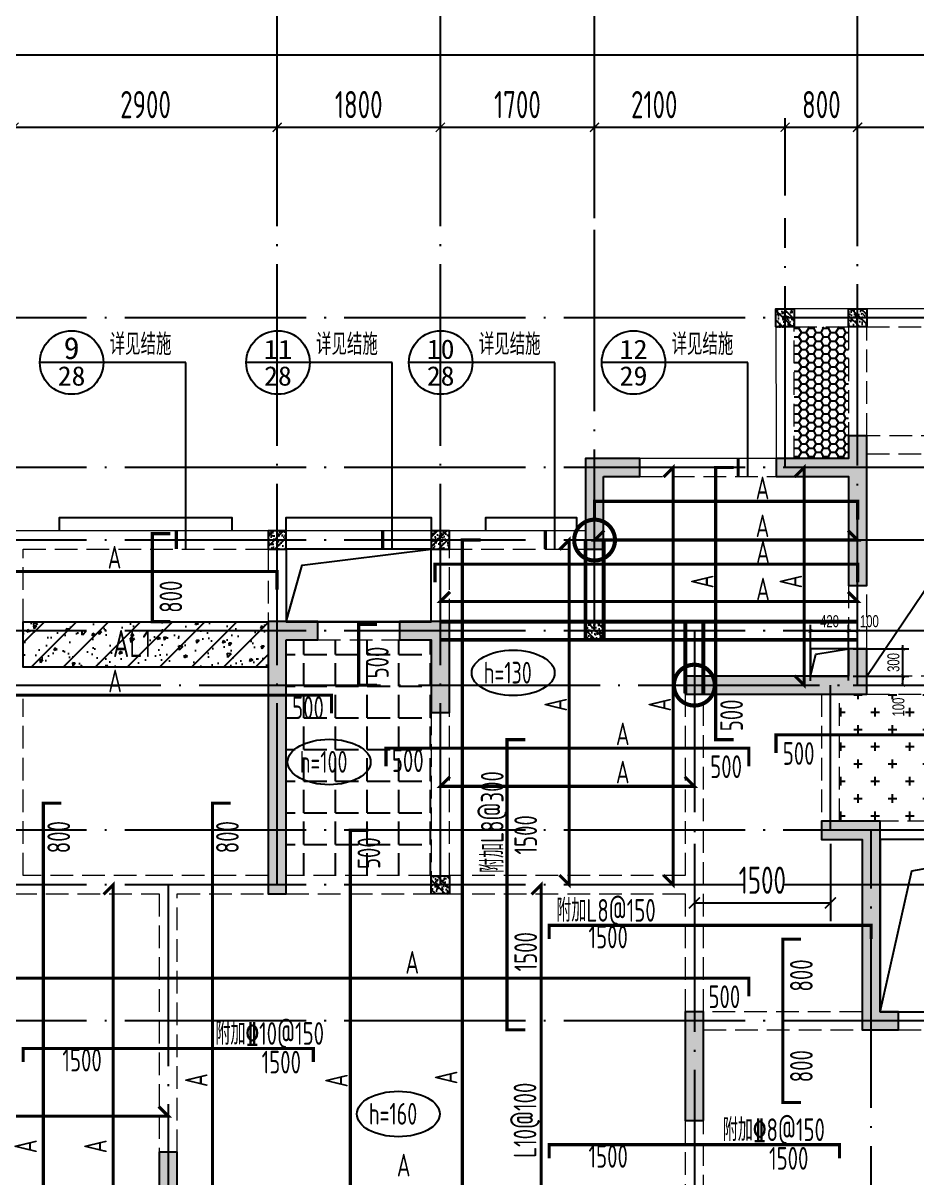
# Model space of a CAD drawing. Extents: x -1058961 to 23600, y -449123 to 2751847.
# Drawn here: x -329506 to -319653, y -114962 to -102232 of the extents above; entities that cross this region are included whole.
import ezdxf
from ezdxf.enums import TextEntityAlignment as Align

# ---------------------------------------------------------------- set-up
doc = ezdxf.new("R2010")
doc.units = 0
doc.header["$LTSCALE"] = 1000
doc.linetypes.add('DASH', pattern=[0.35, 0.25, -0.1])
doc.linetypes.add('DOTE', pattern=[2.42, 2, -0.2, 0.02, -0.2])
doc.layers.get('0').update_dxf_attribs({"linetype": 'CONTINUOUS'})
doc.layers.get('DEFPOINTS').update_dxf_attribs({"linetype": 'CONTINUOUS'})
doc.layers.add('+公共字体', color=7, linetype='CONTINUOUS', lineweight=20)
for name, color, linetype in [('A-AXIS', 1, 'CONTINUOUS'), ('A-DOTE', 10, 'DOTE'), ('BEAM', 4, 'DASH'), ('DIM_IDEN', 67, 'CONTINUOUS'), ('PUB_TEXT', 2, 'CONTINUOUS'), ('ROOF', 183, 'CONTINUOUS'), ('S-B板填充', 251, 'CONTINUOUS'), ('S-B板标注', 3, 'CONTINUOUS'), ('S-B板配筋', 6, 'CONTINUOUS'), ('S-B板配筋号', 7, 'CONTINUOUS'), ('S-C承台编号', 6, 'CONTINUOUS'), ('S-D洞口', 4, 'CONTINUOUS'), ('S-D洞口标注', 3, 'CONTINUOUS'), ('S-L主梁线', 4, 'DASH'), ('S-Q墙填充', 252, 'CONTINUOUS'), ('S-Q墙实线', 6, 'CONTINUOUS'), ('S-Q墙标注', 3, 'CONTINUOUS'), ('S-Y一般标注', 3, 'CONTINUOUS'), ('S-板正筋', 2, 'CONTINUOUS'), ('S-构造柱', 212, 'CONTINUOUS'), ('TEXT', 2, 'CONTINUOUS'), ('水平筋标注', 7, 'CONTINUOUS'), ('看线', 251, 'CONTINUOUS')]:
    doc.layers.add(name, color=color, linetype=linetype)
doc.layers.add('配箍校核', color=34, linetype='CONTINUOUS', plot=False)
doc.styles.add('_TCH_AXIS', font='COMPLEX', dxfattribs={"bigfont": 'GBCBIG'})
doc.styles.add('_TCH_LABEL', font='simhei.ttf')
doc.styles.add('TSSD_DIMENSION', font='Tssdeng.shx', dxfattribs={"width": 0.7, "bigfont": 'tssdchn.shx'})
doc.styles.add('TSSD_REIN', font='tssdeng.shx', dxfattribs={"width": 0.7, "height": 300, "bigfont": 'tssdchn.shx'})
doc.styles.add('结构文字', font='zstxt.shx', dxfattribs={"width": 0.7, "bigfont": 'zshz.shx'})
doc.dimstyles.new('STRUCK', dxfattribs={"dimtxt": 400, "dimasz": 121, "dimexe": 200, "dimexo": 150, "dimgap": 115, "dimtad": 1, "dimdec": 0, "dimdsep": 46, "dimtxsty": '结构文字', "dimblk": 'ARCHTICK', "dimcen": 400, "dimclrd": 3, "dimclre": 3, "dimclrt": 7, "dimadec": 0, "dimazin": 0, "dimtfac": 1, "dimtdec": 0, "dimtix": 1, "dimtmove": 2, "dimatfit": 3, "dimldrblk": '_DIMX', "dimfxl": 0, "dimtolj": 1, "dimtzin": 0, "dimarcsym": 0})
doc.dimstyles.new('STRUCK30', dxfattribs={"dimscale": 0.33333, "dimtxt": 400, "dimasz": 121, "dimexe": 200, "dimexo": 150, "dimgap": 115, "dimtad": 1, "dimdec": 0, "dimdsep": 46, "dimtxsty": '结构文字', "dimblk": 'ARCHTICK', "dimcen": 400, "dimclrd": 3, "dimclre": 3, "dimclrt": 7, "dimadec": 0, "dimazin": 0, "dimtfac": 1, "dimtdec": 0, "dimtix": 1, "dimtmove": 2, "dimatfit": 3, "dimldrblk": '_DIMX', "dimfxl": 0, "dimtolj": 1, "dimtzin": 0, "dimarcsym": 0})
doc.dimstyles.new('TSSD_100_100', dxfattribs={"dimtxt": 300, "dimasz": 100, "dimexe": 100, "dimexo": 250, "dimgap": 100, "dimtad": 1, "dimdec": 0, "dimzin": 0, "dimdsep": 46, "dimtxsty": 'TSSD_DIMENSION', "dimblk": 'ARCHTICK', "dimcen": 0, "dimdle": 100, "dimclrt": 7, "dimadec": 0, "dimazin": 0, "dimtfac": 1, "dimtdec": 0, "dimtix": 1, "dimtmove": 2, "dimatfit": 3, "dimldrblk": 'ARCHTICK', "dimfxl": 0, "dimtolj": 1, "dimtzin": 0, "dimarcsym": 0})

# ---------------------------------------------------------------- blocks, each defined once
blk = doc.blocks.new('_ArchTick')
at = {"color": 0, "linetype": 'ByBlock', "const_width": 0.15}
blk.add_lwpolyline([(-0.5, -0.5), (0.5, 0.5)], dxfattribs=at)
blk = doc.blocks.new('*D1063')
at = {"layer": 'DEFPOINTS', "color": 0}
for p in [(9300, 19250), (6400, 18250), (9300, 18250)]:
    blk.add_point(p, dxfattribs=at)
at = {"layer": 'S-Y一般标注', "color": 0, "lineweight": -2}
for p, q in [((6300, 19250), (9400, 19250)), ((6400, 18500), (6400, 19350)), ((9300, 18500), (9300, 19350))]:
    blk.add_line(p, q, dxfattribs=at)
at = {"layer": 'S-Y一般标注', "color": 0, "lineweight": -2, "xscale": 100, "yscale": 100, "zscale": 100, "rotation": 180}
blk.add_blockref('_ArchTick', (6400, 19250), dxfattribs=at)
at = {"layer": 'S-Y一般标注', "color": 0, "lineweight": -2, "xscale": 100, "yscale": 100, "zscale": 100}
blk.add_blockref('_ArchTick', (9300, 19250), dxfattribs=at)
at = {"layer": 'S-Y一般标注', "color": 7, "insert": (7850, 19500), "char_height": 300, "attachment_point": 5, "style": 'TSSD_DIMENSION'}
blk.add_mtext('\\A1;2900', dxfattribs=at)
blk = doc.blocks.new('*D1064')
at = {"layer": 'DEFPOINTS', "color": 0}
for p in [(11100, 19250), (9300, 18250), (11100, 18250)]:
    blk.add_point(p, dxfattribs=at)
at = {"layer": 'S-Y一般标注', "color": 0, "lineweight": -2}
for p, q in [((9200, 19250), (11200, 19250)), ((9300, 18500), (9300, 19350)), ((11100, 18500), (11100, 19350))]:
    blk.add_line(p, q, dxfattribs=at)
at = {"layer": 'S-Y一般标注', "color": 0, "lineweight": -2, "xscale": 100, "yscale": 100, "zscale": 100, "rotation": 180}
blk.add_blockref('_ArchTick', (9300, 19250), dxfattribs=at)
at = {"layer": 'S-Y一般标注', "color": 0, "lineweight": -2, "xscale": 100, "yscale": 100, "zscale": 100}
blk.add_blockref('_ArchTick', (11100, 19250), dxfattribs=at)
at = {"layer": 'S-Y一般标注', "color": 7, "insert": (10200, 19500), "char_height": 300, "attachment_point": 5, "style": 'TSSD_DIMENSION'}
blk.add_mtext('\\A1;1800', dxfattribs=at)
blk = doc.blocks.new('*D1065')
at = {"layer": 'DEFPOINTS', "color": 0}
for p in [(12800, 19250), (11100, 18250), (12800, 18250)]:
    blk.add_point(p, dxfattribs=at)
at = {"layer": 'S-Y一般标注', "color": 0, "lineweight": -2}
for p, q in [((11000, 19250), (12900, 19250)), ((11100, 18500), (11100, 19350)), ((12800, 18500), (12800, 19350))]:
    blk.add_line(p, q, dxfattribs=at)
at = {"layer": 'S-Y一般标注', "color": 0, "lineweight": -2, "xscale": 100, "yscale": 100, "zscale": 100, "rotation": 180}
blk.add_blockref('_ArchTick', (11100, 19250), dxfattribs=at)
at = {"layer": 'S-Y一般标注', "color": 0, "lineweight": -2, "xscale": 100, "yscale": 100, "zscale": 100}
blk.add_blockref('_ArchTick', (12800, 19250), dxfattribs=at)
at = {"layer": 'S-Y一般标注', "color": 7, "insert": (11950, 19500), "char_height": 300, "attachment_point": 5, "style": 'TSSD_DIMENSION'}
blk.add_mtext('\\A1;1700', dxfattribs=at)
blk = doc.blocks.new('*D1066')
at = {"layer": 'DEFPOINTS', "color": 0}
for p in [(14900, 19250), (12800, 18250), (14900, 18250)]:
    blk.add_point(p, dxfattribs=at)
at = {"layer": 'S-Y一般标注', "color": 0, "lineweight": -2}
for p, q in [((12700, 19250), (15000, 19250)), ((12800, 18500), (12800, 19350)), ((14900, 18500), (14900, 19350))]:
    blk.add_line(p, q, dxfattribs=at)
at = {"layer": 'S-Y一般标注', "color": 0, "lineweight": -2, "xscale": 100, "yscale": 100, "zscale": 100, "rotation": 180}
blk.add_blockref('_ArchTick', (12800, 19250), dxfattribs=at)
at = {"layer": 'S-Y一般标注', "color": 0, "lineweight": -2, "xscale": 100, "yscale": 100, "zscale": 100}
blk.add_blockref('_ArchTick', (14900, 19250), dxfattribs=at)
at = {"layer": 'S-Y一般标注', "color": 7, "insert": (13458, 19500), "char_height": 300, "attachment_point": 5, "style": 'TSSD_DIMENSION'}
blk.add_mtext('\\A1;2100', dxfattribs=at)
blk = doc.blocks.new('*D1067')
at = {"layer": 'DEFPOINTS', "color": 0}
for p in [(18500, 19250), (15700, 18250), (18500, 18250)]:
    blk.add_point(p, dxfattribs=at)
at = {"layer": 'S-Y一般标注', "color": 0, "lineweight": -2}
for p, q in [((15600, 19250), (18600, 19250)), ((15700, 18500), (15700, 19350)), ((18500, 18500), (18500, 19350))]:
    blk.add_line(p, q, dxfattribs=at)
at = {"layer": 'S-Y一般标注', "color": 0, "lineweight": -2, "xscale": 100, "yscale": 100, "zscale": 100, "rotation": 180}
blk.add_blockref('_ArchTick', (15700, 19250), dxfattribs=at)
at = {"layer": 'S-Y一般标注', "color": 0, "lineweight": -2, "xscale": 100, "yscale": 100, "zscale": 100}
blk.add_blockref('_ArchTick', (18500, 19250), dxfattribs=at)
at = {"layer": 'S-Y一般标注', "color": 7, "insert": (17100, 19500), "char_height": 300, "attachment_point": 5, "style": 'TSSD_DIMENSION'}
blk.add_mtext('\\A1;2800', dxfattribs=at)
blk = doc.blocks.new('*D1084')
at = {"layer": 'DEFPOINTS', "color": 0}
for p in [(54600, 20050), (4600, 18250), (54600, 18250)]:
    blk.add_point(p, dxfattribs=at)
at = {"layer": 'S-Y一般标注', "color": 0, "lineweight": -2}
for p, q in [((4600, 18500), (4600, 20150)), ((54600, 18500), (54600, 20150)), ((4500, 20050), (54700, 20050))]:
    blk.add_line(p, q, dxfattribs=at)
at = {"layer": 'S-Y一般标注', "color": 0, "lineweight": -2, "xscale": 100, "yscale": 100, "zscale": 100, "rotation": 180}
blk.add_blockref('_ArchTick', (4600, 20050), dxfattribs=at)
at = {"layer": 'S-Y一般标注', "color": 0, "lineweight": -2, "xscale": 100, "yscale": 100, "zscale": 100}
blk.add_blockref('_ArchTick', (54600, 20050), dxfattribs=at)
at = {"layer": 'S-Y一般标注', "color": 7, "insert": (29600, 20300), "char_height": 300, "attachment_point": 5, "style": 'TSSD_DIMENSION'}
blk.add_mtext('\\A1;50000', dxfattribs=at)
blk = doc.blocks.new('*D1095')
at = {"layer": 'DEFPOINTS', "color": 0}
for p in [(15700, 19250), (14900, 18250), (15700, 18250)]:
    blk.add_point(p, dxfattribs=at)
at = {"layer": 'S-Y一般标注', "color": 0, "lineweight": -2}
for p, q in [((14800, 19250), (15800, 19250)), ((14900, 18500), (14900, 19350)), ((15700, 18500), (15700, 19350))]:
    blk.add_line(p, q, dxfattribs=at)
at = {"layer": 'S-Y一般标注', "color": 0, "lineweight": -2, "xscale": 100, "yscale": 100, "zscale": 100, "rotation": 180}
blk.add_blockref('_ArchTick', (14900, 19250), dxfattribs=at)
at = {"layer": 'S-Y一般标注', "color": 0, "lineweight": -2, "xscale": 100, "yscale": 100, "zscale": 100}
blk.add_blockref('_ArchTick', (15700, 19250), dxfattribs=at)
at = {"layer": 'S-Y一般标注', "color": 7, "insert": (15300, 19500), "char_height": 300, "attachment_point": 5, "style": 'TSSD_DIMENSION'}
blk.add_mtext('\\A1;800', dxfattribs=at)
blk = doc.blocks.new('20210729.03501652')
at = {"layer": '看线', "color": 202, "ltscale": 0.5}
for points in [[(1800, 10900), (1800, 11050), (3700, 11050), (3700, 10900)], [(4300, 10900), (4300, 11050), (5900, 11050), (5900, 10900)], [(6500, 10900), (6500, 11050), (7500, 11050), (7500, 10900)]]:
    blk.add_lwpolyline(points, dxfattribs=at)
blk = doc.blocks.new('*D2817')
at = {"layer": 'DEFPOINTS', "color": 0}
for p in [(-320406, -109130), (-319806, -109130), (-320406, -109430)]:
    blk.add_point(p, dxfattribs=at)
at = {"layer": 'S-D洞口标注', "color": 3, "lineweight": -2}
for p, q in [((-319806, -109130), (-319806, -109090)), ((-320356, -109130), (-319740, -109130)), ((-319806, -109430), (-319806, -109130)), ((-320356, -109430), (-319740, -109430)), ((-319806, -109430), (-319806, -109470))]:
    blk.add_line(p, q, dxfattribs=at)
at = {"layer": 'S-D洞口标注', "color": 3, "lineweight": -2, "xscale": 40.33293, "yscale": 40.33293, "zscale": 40.33293}
for p, rotation in [((-319806, -109130), 270), ((-319806, -109430), 90)]:
    blk.add_blockref('_ArchTick', p, dxfattribs=dict(at, rotation=rotation))
at = {"layer": 'S-D洞口标注', "color": 7, "insert": (-319911, -109280), "char_height": 133.3, "attachment_point": 5, "rotation": 90, "style": '结构文字'}
blk.add_mtext('\\A1;300', dxfattribs=at)
blk = doc.blocks.new('_DIMX')
blk.add_line((-150, 0), (150, 0))
at = {"const_width": 50}
blk.add_lwpolyline([(-70, -70), (70, 70)], dxfattribs=at)
blk = doc.blocks.new('*D2818')
at = {"layer": 'DEFPOINTS', "color": 0}
for p in [(-320406, -108931), (-320826, -109531), (-320406, -109530)]:
    blk.add_point(p, dxfattribs=at)
at = {"layer": 'S-D洞口标注', "color": 3, "lineweight": -2}
for p, q in [((-320826, -109481), (-320826, -108864)), ((-320826, -108931), (-320406, -108931)), ((-320406, -109480), (-320406, -108864))]:
    blk.add_line(p, q, dxfattribs=at)
at = {"layer": 'S-D洞口标注', "color": 3, "lineweight": -2, "xscale": 40.33293, "yscale": 40.33293, "zscale": 40.33293, "rotation": 180}
blk.add_blockref('_ArchTick', (-320826, -108931), dxfattribs=at)
at = {"layer": 'S-D洞口标注', "color": 3, "lineweight": -2, "xscale": 40.33293, "yscale": 40.33293, "zscale": 40.33293}
blk.add_blockref('_ArchTick', (-320406, -108931), dxfattribs=at)
at = {"layer": 'S-D洞口标注', "color": 7, "insert": (-320616, -108826), "char_height": 133.3, "attachment_point": 5, "style": '结构文字'}
blk.add_mtext('\\A1;420', dxfattribs=at)
blk = doc.blocks.new('*D2819')
at = {"layer": 'DEFPOINTS', "color": 0}
for p in [(-320306, -108931), (-320406, -109530), (-320306, -109530)]:
    blk.add_point(p, dxfattribs=at)
at = {"layer": 'S-D洞口标注', "color": 3, "lineweight": -2}
for p, q in [((-320406, -109480), (-320406, -108864)), ((-320406, -108931), (-320306, -108931)), ((-320306, -109480), (-320306, -108864))]:
    blk.add_line(p, q, dxfattribs=at)
at = {"layer": 'S-D洞口标注', "color": 3, "lineweight": -2, "xscale": 40.33293, "yscale": 40.33293, "zscale": 40.33293, "rotation": 180}
blk.add_blockref('_ArchTick', (-320406, -108931), dxfattribs=at)
at = {"layer": 'S-D洞口标注', "color": 3, "lineweight": -2, "xscale": 40.33293, "yscale": 40.33293, "zscale": 40.33293}
blk.add_blockref('_ArchTick', (-320306, -108931), dxfattribs=at)
at = {"layer": 'S-D洞口标注', "color": 7, "insert": (-320177, -108826), "char_height": 133.3, "attachment_point": 5, "style": '结构文字'}
blk.add_mtext('\\A1;100', dxfattribs=at)
blk = doc.blocks.new('*D2820')
at = {"layer": 'DEFPOINTS', "color": 0}
for p in [(-320406, -109430), (-319806, -109430), (-320406, -109530)]:
    blk.add_point(p, dxfattribs=at)
at = {"layer": 'S-D洞口标注', "color": 3, "lineweight": -2}
for p, q in [((-320356, -109430), (-319740, -109430)), ((-319806, -109530), (-319806, -109430)), ((-320356, -109530), (-319740, -109530))]:
    blk.add_line(p, q, dxfattribs=at)
at = {"layer": 'S-D洞口标注', "color": 3, "lineweight": -2, "xscale": 40.33293, "yscale": 40.33293, "zscale": 40.33293}
for p, rotation in [((-319806, -109430), 90), ((-319806, -109530), 270)]:
    blk.add_blockref('_ArchTick', p, dxfattribs=dict(at, rotation=rotation))
at = {"layer": 'S-D洞口标注', "color": 7, "insert": (-319856, -109772), "char_height": 133.3, "attachment_point": 5, "rotation": 90, "style": '结构文字'}
blk.add_mtext('\\A1;100', dxfattribs=at)
blk = doc.blocks.new('20210803.22403995')
at = {"layer": '+公共字体', "color": 2, "const_width": 45}
for points in [[(-856038, -168387, 1), (-856038, -167937, 1), (-856038, -168387, -1)], [(-854938, -169986, 1), (-854938, -169536, 1), (-854938, -169986, -1)]]:
    blk.add_lwpolyline(points, format="xyb", dxfattribs=at)
blk = doc.blocks.new('20210807.15312791')
at = {"layer": 'S-Q墙填充'}
h = blk.add_hatch(color=252, dxfattribs=at)
h.dxf.hatch_style = 1
h.paths.add_polyline_path([(72216, 67840), (72216, 68190), (72016, 68190), (72016, 67940), (71216, 67940), (71216, 67740), (72016, 67740), (72016, 66540), (72216, 66540)])
h = blk.add_hatch(color=252, dxfattribs=at)
h.dxf.hatch_style = 1
h.paths.add_polyline_path([(69316, 67740), (69716, 67740), (69716, 67940), (69116, 67940), (69116, 66940), (69316, 66940)])
h = blk.add_hatch(color=252, dxfattribs=at)
h.dxf.hatch_style = 1
h.paths.add_polyline_path([(65816, 65940), (66166, 65940), (66166, 66140), (65616, 66140), (65616, 63140), (65816, 63140)])
h = blk.add_hatch(color=252, dxfattribs=at)
h.dxf.hatch_style = 1
h.paths.add_polyline_path([(67616, 66140), (67066, 66140), (67066, 65940), (67416, 65940), (67416, 65140), (67616, 65140)])
h = blk.add_hatch(color=252, dxfattribs=at)
h.dxf.hatch_style = 1
h.paths.add_polyline_path([(70216, 65340), (71816, 65340), (72216, 65340), (72216, 65840), (72016, 65840), (72016, 65540), (71816, 65540), (70216, 65540)])
h = blk.add_hatch(color=252, dxfattribs=at)
h.dxf.hatch_style = 1
h.paths.add_polyline_path([(72366, 61840), (72366, 63940), (71716, 63940), (71716, 63740), (72166, 63740), (72166, 61640), (72566, 61640), (72566, 61840)])
h = blk.add_hatch(color=252, dxfattribs=at)
h.dxf.hatch_style = 1
h.paths.add_polyline_path([(70416, 60640), (70416, 61840), (70216, 61840), (70216, 60640)])
h = blk.add_hatch(color=252, dxfattribs=at)
h.dxf.hatch_style = 1
h.paths.add_polyline_path([(64616, 60290), (64416, 60290), (64416, 58840), (63716, 58840), (63616, 58840), (63616, 58640), (63716, 58640), (64616, 58640)])
at = {"layer": 'S-D洞口', "color": 5}
for points in [[(65816, 66140), (67416, 66140), (67416, 66940), (65816, 66940), (65816, 66140), (65993, 66762), (67416, 66940)], [(72366, 61840), (74666, 61840), (74666, 63740), (72366, 63740), (72366, 61840), (72712, 63393), (74666, 63740)]]:
    blk.add_lwpolyline(points, dxfattribs=at)
at = {"layer": 'S-L主梁线', "linetype": 'ByBlock', "lineweight": 18}
for p, q in [((72116, 69590), (71215, 69589)), ((71215, 69589), (71216, 67940)), ((74915, 69590), (72116, 69590)), ((71216, 67940), (69716, 67940)), ((65716, 67140), (62716, 67140)), ((67516, 67140), (65716, 67140)), ((69116, 67140), (67516, 67140)), ((65816, 66940), (67416, 66940)), ((65816, 66140), (65816, 66940)), ((67416, 66940), (67416, 66140)), ((67066, 66140), (66166, 66140)), ((72366, 63740), (74666, 63740)), ((73516, 61840), (72566, 61840))]:
    blk.add_line(p, q, dxfattribs=at)
at = {"layer": 'S-L主梁线', "linetype": 'DASH', "lineweight": 18}
for p, q in [((71415, 69389), (72016, 69390)), ((71416, 67940), (71415, 69389)), ((72016, 69390), (72016, 68190)), ((72216, 69390), (74815, 69390)), ((72216, 68190), (72216, 69390)), ((74816, 68190), (72216, 68190)), ((72216, 67990), (74816, 67990)), ((69716, 67740), (71216, 67740)), ((62916, 66940), (65616, 66940)), ((62916, 66140), (62916, 66940)), ((65616, 66940), (65616, 66140)), ((67616, 66940), (69116, 66940)), ((67616, 66140), (67616, 66940)), ((72016, 66540), (72016, 65840)), ((72216, 65840), (72216, 66540)), ((66166, 65940), (67066, 65940)), ((74816, 65540), (72216, 65540)), ((70216, 65340), (70216, 63340)), ((70416, 63240), (70416, 65340)), ((71716, 65340), (71716, 63940)), ((71916, 63940), (71916, 65340)), ((72216, 65340), (74816, 65340)), ((62916, 63340), (62916, 65290)), ((67416, 65140), (67416, 63340)), ((67616, 63340), (67616, 65140)), ((74666, 63940), (72366, 63940)), ((64516, 63340), (62916, 63340)), ((65616, 63340), (64516, 63340)), ((67416, 63340), (65816, 63340)), ((70216, 63340), (67616, 63340)), ((70416, 61840), (70416, 63240)), ((62816, 63140), (64416, 63140)), ((64416, 63140), (64416, 60290)), ((64616, 63140), (65616, 63140)), ((64616, 60290), (64616, 63140)), ((65816, 63140), (67516, 63140)), ((67516, 63140), (70216, 63140)), ((70216, 63140), (70216, 61840)), ((72166, 61840), (70416, 61840)), ((70416, 61640), (72166, 61640)), ((72566, 61640), (73416, 61640)), ((70216, 60640), (70216, 59090)), ((70416, 59090), (70416, 60640))]:
    blk.add_line(p, q, dxfattribs=at)
at = {"layer": 'S-Q墙实线'}
for points in [[(72216, 67840), (72216, 68190), (72016, 68190), (72016, 67940), (71216, 67940), (71216, 67740), (72016, 67740), (72016, 66540), (72216, 66540), (72216, 67840)], [(63716, 58840), (63616, 58840), (63616, 58640), (63716, 58640), (64616, 58640), (64616, 60290), (64416, 60290), (64416, 58840), (63716, 58840)]]:
    blk.add_lwpolyline(points, dxfattribs=at)
for points in [[(69316, 67740), (69716, 67740), (69716, 67940), (69116, 67940), (69116, 66940), (69316, 66940)], [(65816, 65940), (66166, 65940), (66166, 66140), (65616, 66140), (65616, 63140), (65816, 63140)], [(67616, 66140), (67066, 66140), (67066, 65940), (67416, 65940), (67416, 65140), (67616, 65140)], [(70216, 65340), (71816, 65340), (72216, 65340), (72216, 65840), (72016, 65840), (72016, 65540), (71816, 65540), (70216, 65540)], [(72366, 61840), (72366, 63940), (71716, 63940), (71716, 63740), (72166, 63740), (72166, 61640), (72566, 61640), (72566, 61840)], [(70416, 60640), (70416, 61840), (70216, 61840), (70216, 60640)]]:
    blk.add_lwpolyline(points, close=True, dxfattribs=at)
blk = doc.blocks.new('20210730.02141516')
at = {"layer": 'S-构造柱'}
h = blk.add_hatch(dxfattribs=at)
h.set_pattern_fill('ARMORED', color=256, scale=15, angle=-90, style=0)
h.set_pattern_definition([(320, (-154189.41, 3278673.45), (-9.4128202, -107.5890274), [11.25, -123.75]), (265, (-154189.41, 3278673.45), (112.82882, 20.8127), [9, -99]), (10.4514, (-154190.19, 3278664.49), (103.4159313, -86.7764073), [9.5610285, -105.1713168]), (316.1842, (-154159.41, 3278673.45), (-24.827852, -160.0861573), [16.875, -185.625]), (6.6356, (-154161.48, 3278660.11), (146.117681, -140.199406), [14.341543, -157.75695]), (261.1842, (-154159.41, 3278673.45), (146.11779, -140.199292), [13.5, -148.5]), (291, (-154166.91, 3278658.45), (-60.3928336, -89.5360578), [11.25, -123.75]), (236, (-154166.91, 3278658.45), (108.7725068, -36.4972998), [9, -99]), (341.4514, (-154171.94, 3278650.99), (48.3795745, -126.0333943), [9.5610285, -105.1713168]), (307.5, (-154189.41, 3278673.454), (49.93407807, -1.8239783), [0, -97.8, 0, -100.5, 0, -99.375]), (277.5, (-154189.41, 3278673.454), (59.1617568, -39.4604306), [0, -57.3, 0, -95.55, 0, -37.875]), (237.5, (-154189.41, 3278706.904), (-3.38323076, -80.07336543), [0, -37.5, 0, -117, 0, -155.25]), (227.5, (-154189.41, 3278721.904), (15.0157473, -87.4779254), [0, -48.75, 0, -77.7, 0, -110.25]), (315, (-154189.41, 3278673.454), (53.0330086, 53.0330086), [])])
h.paths.add_polyline_path([(200, 200), (200, 0), (0, 0), (0, 200)])
blk.add_lwpolyline([(200, 200), (200, 0), (0, 0), (0, 200)], close=True, dxfattribs=at)
blk = doc.blocks.new('20210809.18285270')
at = {"layer": 'ROOF', "rotation": 359.9999999538236}
for p in [(10300, 12550), (11100, 12550), (8200, 9100)]:
    blk.add_blockref('20210730.02141516', p, dxfattribs=at)
at = {"layer": 'ROOF', "xscale": -1}
for p in [(4900, 10100), (6700, 10100)]:
    blk.add_blockref('20210730.02141516', p, dxfattribs=at)
at = {"layer": 'ROOF'}
blk.add_blockref('20210730.02141516', (6500, 6300), dxfattribs=at)
blk = doc.blocks.new('*D2719')
at = {"layer": 'DEFPOINTS', "color": 0}
for p in [(-205458, -4859), (-203959, -4859), (-203959, -5659)]:
    blk.add_point(p, dxfattribs=at)
at = {"layer": 'S-Q墙标注', "color": 3, "lineweight": -2}
for p, q in [((-205458, -5009), (-205458, -5859)), ((-203959, -5009), (-203959, -5859)), ((-205458, -5659), (-203959, -5659))]:
    blk.add_line(p, q, dxfattribs=at)
at = {"layer": 'S-Q墙标注', "color": 3, "lineweight": -2, "xscale": 121, "yscale": 121, "zscale": 121, "rotation": 180}
blk.add_blockref('_ArchTick', (-205458, -5659), dxfattribs=at)
at = {"layer": 'S-Q墙标注', "color": 3, "lineweight": -2, "xscale": 121, "yscale": 121, "zscale": 121}
blk.add_blockref('_ArchTick', (-203959, -5659), dxfattribs=at)
at = {"layer": 'S-Q墙标注', "color": 7, "insert": (-204709, -5409), "char_height": 300, "attachment_point": 5, "style": 'TSSD_REIN'}
blk.add_mtext('\\A1;1500', dxfattribs=at)
blk = doc.blocks.new('20210811.10050802')
at = {"layer": 'DIM_IDEN'}
for p, q in [((3132, 14161), (2432, 14161)), ((4041, 14161), (3132, 14161)), ((4041, 12105), (4041, 14161)), ((5407, 14161), (4707, 14161)), ((6316, 14161), (5407, 14161)), ((6316, 12105), (6316, 14161)), ((7201, 14161), (6501, 14161)), ((8110, 14161), (7201, 14161)), ((8110, 12105), (8110, 14161)), ((9326, 14161), (8626, 14161)), ((10235, 14161), (9326, 14161)), ((10235, 12905), (10235, 14161))]:
    blk.add_line(p, q, dxfattribs=at)
at = {"layer": 'DIM_IDEN', "const_width": 35}
for points in [[(10130, 12905), (10130, 13105)], [(3936, 12105), (3936, 12305)], [(6211, 12105), (6211, 12305)], [(8005, 12105), (8005, 12305)]]:
    blk.add_lwpolyline(points, dxfattribs=at)
at = {"layer": 'DIM_IDEN'}
for centre in [(2782, 14161), (5057, 14161), (6851, 14161), (8976, 14161)]:
    blk.add_circle(centre, 350, dxfattribs=at)
at = {"layer": 'PUB_TEXT', "style": '_TCH_LABEL'}
for s, height, width, p, p2 in [('9', 242, 1.011364, (2694, 14200), (2870, 14200)), ('11', 210.8, 1.034884, (4900, 14202), (5214, 14202)), ('10', 213.8, 0.988889, (6699, 14202), (7003, 14202)), ('12', 211.6, 1.022989, (8821, 14202), (9132, 14202)), ('28', 213.8, 0.988889, (2630, 13907), (2934, 13907)), ('28', 213.8, 0.988889, (4905, 13907), (5209, 13907)), ('28', 213.8, 0.988889, (6699, 13907), (7003, 13907)), ('29', 212.7, 1.00565, (8823, 13908), (9130, 13908))]:
    blk.add_text(s, height=height, dxfattribs=dict(at, width=width)).set_placement(p, p2, align=Align.FIT)
at = {"layer": 'PUB_TEXT', "style": '_TCH_AXIS'}
for p in [(3202, 14245), (5477, 14245), (7271, 14245), (9396, 14245)]:
    blk.add_text('详见结施', height=236.3, dxfattribs=at).set_placement(p)
blk = doc.blocks.new('20210726.16395156')
at = {"layer": 'A-AXIS'}
for p, q in [((9300, 18249.9), (9300, 21049.9)), ((11100, 18249.9), (11100, 21049.9)), ((12800, 18249.9), (12800, 21049.9)), ((15700, 18249.9), (15700, 21049.9))]:
    blk.add_line(p, q, dxfattribs=at)
at = {"layer": 'A-DOTE'}
for p, q in [((9300, 10900), (9300, 18249.9)), ((11100, 10900), (11100, 18249.9)), ((12800, 13700), (12800, 18249.9)), ((14900, 15500), (14900, 18249.9)), ((15700, 13100.3), (15700, 18249.9)), ((55600, 17150), (3600, 17150)), ((55600, 15500), (3600, 15500)), ((55600, 14700), (3600, 14700)), ((55600, 13700), (3600, 13700)), ((13900.2, 13700), (13900, 3600)), ((3600, 13100.3), (55600, 13100.3)), ((15400, 11500), (15400, 13100)), ((55600, 11500), (3600, 11500)), ((15850, 3600), (15850, 11500)), ((55600, 10900), (3600, 10900)), ((8100, 10900), (8100, 3600)), ((55600, 9400), (3600, 9400))]:
    blk.add_line(p, q, dxfattribs=at)
at = {"layer": 'S-Y一般标注'}
for base, p1, p2, picture, middle in [((54600, 20049.9), (4600, 18249.9), (54600, 18249.9), '*D1084', (29600, 20299.9)), ((9300, 19249.9), (6400, 18249.9), (9300, 18249.9), '*D1063', (7850, 19499.9)), ((11100, 19249.9), (9300, 18249.9), (11100, 18249.9), '*D1064', (10200, 19499.9)), ((12800, 19249.9), (11100, 18249.9), (12800, 18249.9), '*D1065', (11950, 19499.9)), ((15700, 19249.9), (14900, 18249.9), (15700, 18249.9), '*D1095', (15300, 19499.9)), ((18500, 19249.9), (15700, 18249.9), (18500, 18249.9), '*D1067', (17100, 19499.9))]:
    dim = blk.add_linear_dim(base=base, p1=p1, p2=p2, dimstyle='TSSD_100_100', dxfattribs=at)
    dim.commit()
    dim.dimension.update_dxf_attribs({"geometry": picture, "text_midpoint": middle})
dim = blk.add_linear_dim(base=(14900, 19249.9), p1=(12800, 18249.9), p2=(14900, 18249.9), dimstyle='TSSD_100_100', dxfattribs=at)
dim.commit()
dim.dimension.update_dxf_attribs({"geometry": '*D1066', "text_midpoint": (13458.1, 19499.9), "dimtype": 160})
blk = doc.blocks.new('20210810.19092027')
at = {"layer": 'S-Q墙标注'}
dim = blk.add_linear_dim(base=(96017.8, 61274), p1=(94518, 62074), p2=(96017.8, 62074), dimstyle='STRUCK', override={"dimtxt": 300, "dimgap": 100, "dimtxsty": 'TSSD_REIN'}, dxfattribs=at)
dim.commit()
dim.dimension.update_dxf_attribs({"geometry": '*D2719', "text_midpoint": (95267.9, 61524), "insert": (299976.5, 66933)})

msp = doc.modelspace()

# ---------------------------------------------------------------- hatches: boundary and pattern name
at = {"layer": 'BEAM', "linetype": 'ByBlock'}
h = msp.add_hatch(dxfattribs=at)
h.set_pattern_fill('ARMORED', color=252, scale=50, angle=180, style=0)
h.set_pattern_definition([(230, (-547277.35, 1805091), (-358.63009, 31.376067), [37.5, -412.5]), (175, (-547277.35, 1805091), (69.37567, -376.09607), [30, -330]), (280.4514, (-547307.24, 1805093.6), (-289.25469, -344.71977), [31.870095, -350.571056]), (226.1842, (-547277.35, 1804991), (-533.62052, 82.75951), [56.25, -618.75]), (276.6356, (-547321.8, 1804997.9), (-467.33135, -487.05894), [47.80514, -525.8565]), (171.1842, (-547277.35, 1804991), (-467.33097, -487.0593), [45, -495]), (201, (-547327.35, 1805016), (-298.453526, 201.309445), [37.5, -412.5]), (146, (-547327.35, 1805016), (-121.657666, -362.57502), [30, -330]), (251.4514, (-547352.22, 1805032.76), (-420.111314, -161.26525), [31.870095, -350.571056]), (217.5, (-547277.35, 1805090.99), (-6.079928, -166.446927), [0, -326, 0, -335, 0, -331.25]), (187.5, (-547277.35, 1805090.99), (-131.534769, -197.205856), [0, -191, 0, -318.5, 0, -126.25]), (147.5, (-547165.85, 1805090.99), (-266.911218, 11.277436), [0, -125, 0, -390, 0, -517.5]), (137.5, (-547115.85, 1805090.99), (-291.593085, -50.05249), [0, -162.5, 0, -259, 0, -367.5]), (225, (-547277.35, 1805090.99), (176.776695, -176.776695), [])])
h.paths.add_polyline_path([(-326806.22, -109330.32), (-329506.22, -109330.32), (-329506.22, -108830.32), (-326806.22, -108830.32)])
at = {"layer": 'S-B板填充', "linetype": 'ByBlock'}
h = msp.add_hatch(dxfattribs=at)
h.set_pattern_fill('HONEY', color=252, scale=17.142857, style=0)
h.set_pattern_definition([(0, (-265327.61, -289616.865), (81.642857, 47.136514), [54.42857, -108.857143]), (120, (-265327.61, -289616.865), (-81.642847, 47.136531), [54.42857, -108.857143]), (60, (-265327.61, -289616.865), (1e-05, 94.273045), [-108.857143, 54.42857])])
h.paths.add_polyline_path([(-321006.37, -107030.33), (-320406.23, -107030.33), (-320406.23, -105580.46), (-321006.37, -105580.46)])
at = {"layer": 'S-B板填充'}
h = msp.add_hatch(dxfattribs=at)
h.set_pattern_fill('ANGLE', color=252, scale=50, style=0)
h.set_pattern_definition([(0, (-228972.3, -257274.2), (0, 349.25), [254, -95.25]), (90, (-228972.3, -257274.2), (-349.25, 2e-14), [254, -95.25])])
h.paths.add_polyline_path([(-326606.23, -109030.33), (-325006.22, -109030.33), (-325006.22, -111630.33), (-326606.23, -111630.33)])
h = msp.add_hatch(dxfattribs=at)
h.set_pattern_fill('CROSS', color=252, scale=30, style=0)
h.set_pattern_definition([(0, (-233672.3, -257274.2), (190.5, 190.5), [95.25, -285.75]), (90, (-233624.67, -257321.82), (-190.5, 190.5), [95.25, -285.75])])
h.paths.add_polyline_path([(-320506.3, -109630.06), (-317306.36, -109630.06), (-317306.36, -111030.33), (-320506.3, -111030.33)])

# ---------------------------------------------------------------- linework, layer by layer
at = {"layer": 'BEAM', "linetype": 'ByBlock'}
msp.add_lwpolyline([(-326806.22, -109330.32), (-329506.22, -109330.32), (-329506.22, -108830.32), (-326806.22, -108830.32)], close=True, dxfattribs=at)
at = {"layer": 'S-B板标注'}
for centre in [(-324103.55, -109394.41), (-326132.31, -110377.25), (-325369.64, -114257.37)]:
    msp.add_ellipse(centre, major_axis=(-457.33, 0), ratio=0.54724159, dxfattribs=at)
at = {"layer": 'S-B板配筋', "lineweight": 35, "const_width": 35}
for points in [[(-322446.28, -111624.26), (-322340.22, -111730.33), (-322340.22, -107130.33), (-322446.28, -107236.39)], [(-321671.04, -110130.06), (-321871.04, -110130.06), (-321871.04, -107130.33), (-321671.04, -107130.33)], [(-321002.07, -109423.99), (-320896.01, -109530.06), (-320896.01, -107130.33), (-321002.07, -107236.39)], [(-323206.24, -107703.94), (-323206.24, -107503.94), (-320306.24, -107503.94), (-320306.24, -107703.94)], [(-323100.18, -107824.26), (-323206.24, -107930.33), (-320306.24, -107930.33), (-320412.31, -107824.26)], [(-327882.32, -108830.33), (-328082.32, -108830.33), (-328082.32, -107860.33), (-327882.32, -107860.33)], [(-324463.18, -118030.16), (-324663.18, -118030.16), (-324663.18, -107930.33), (-324463.18, -107930.33)], [(-323593.07, -111624.26), (-323487, -111730.33), (-323487, -107930.33), (-323593.07, -108036.39)], [(-324966.22, -108396.97), (-324966.22, -108196.97), (-320306.23, -108196.97), (-320306.23, -108396.97)], [(-329606.23, -108476.88), (-329606.23, -108276.88), (-326706.24, -108276.86), (-326706.24, -108476.86)], [(-324800.17, -108500.96), (-324906.23, -108607.02), (-320306.24, -108607.03), (-320412.31, -108500.97)], [(-325606.22, -109530.33), (-325806.22, -109530.33), (-325806.22, -108860.33), (-325606.22, -108860.33)], [(-331406.24, -109840.67), (-331406.24, -109640.67), (-326106.22, -109640.67), (-326106.22, -109840.67)], [(-323970.61, -113330.33), (-324170.61, -113330.33), (-324170.61, -110130.33), (-323970.61, -110130.33)], [(-321206.3, -110278.36), (-321206.3, -110078.36), (-316606.36, -110078.36), (-316606.36, -110278.36)], [(-325506.22, -110423.93), (-325506.22, -110223.93), (-321506.23, -110223.92), (-321506.23, -110423.92)], [(-324800.17, -110538.7), (-324906.23, -110644.77), (-322106.06, -110644.77), (-322212.13, -110538.7)], [(-329083.16, -116230.33), (-329283.16, -116230.33), (-329283.16, -110830.33), (-329083.16, -110830.33)], [(-327217.39, -118030.16), (-327417.39, -118030.16), (-327417.39, -110830.33), (-327217.39, -110830.33)], [(-325698.89, -118030.16), (-325898.89, -118030.16), (-325898.89, -111130.33), (-325698.89, -111130.33)], [(-328618.99, -116124.26), (-328512.93, -116230.33), (-328512.93, -111730.33), (-328618.99, -111836.39)], [(-323900.59, -117924.1), (-323794.53, -118030.16), (-323794.53, -111730.33), (-323900.59, -111836.39)], [(-323706.23, -112328), (-323706.23, -112178), (-320156.23, -112178), (-320156.23, -112328)], [(-320931.23, -114130.33), (-321131.23, -114130.33), (-321131.23, -112330.33), (-320931.23, -112330.33)], [(-321506.22, -112959.98), (-321506.22, -112759.98), (-331406.23, -112759.98), (-331406.23, -112959.98)], [(-329506.23, -113685.38), (-329506.23, -113535.38), (-326306.23, -113535.38), (-326306.23, -113685.38)], [(-331300.17, -114174.72), (-331406.23, -114280.79), (-327906.23, -114280.79), (-328012.3, -114174.72)], [(-323706.14, -114746.3), (-323706.14, -114596.3), (-320506.14, -114596.3), (-320506.14, -114746.3)]]:
    msp.add_lwpolyline(points, dxfattribs=at)
at = {"layer": 'S-B板配筋号', "color": 1}
msp.add_lwpolyline([(-320206.23, -109430.06), (-317606.72, -105580.33)], dxfattribs=at)
at = {"layer": 'S-D洞口', "color": 5}
for points in [[(-326606.22, -108830.33), (-325006.22, -108830.33), (-325006.22, -108030.33), (-326606.22, -108030.33), (-326606.22, -108830.33), (-326428.44, -108208.1), (-325006.22, -108030.33)], [(-320826.23, -109430.06), (-320406.23, -109430.06), (-320406.23, -109130.06), (-320826.23, -109130.06), (-320826.23, -109430.06), (-320767.9, -109188.39), (-320406.23, -109130.06)], [(-320056.23, -113130.33), (-317756.23, -113130.33), (-317756.23, -111230.33), (-320056.23, -111230.33), (-320056.23, -113130.33), (-319709.41, -111577.15), (-317756.23, -111230.33)]]:
    msp.add_lwpolyline(points, dxfattribs=at)
at = {"layer": 'S-板正筋', "color": 5, "linetype": 'DASH', "const_width": 42.86}
for points in [[(-323306.23, -107930.33), (-323306.23, -109030.33)], [(-323106.23, -107930.33), (-323106.23, -109030.33)], [(-320306.22, -108830.33), (-324906.23, -108830.33)], [(-322206.23, -109620.78), (-322206.23, -108830.33)], [(-322006.22, -109620.78), (-322006.22, -108830.33)], [(-320306.22, -109030.33), (-324906.23, -109030.33)]]:
    msp.add_lwpolyline(points, dxfattribs=at)

# ---------------------------------------------------------------- block references
msp.add_blockref('20210729.03501652', (-330906.25, -118730.33))
at = {"layer": 'A-DOTE'}
msp.add_blockref('20210726.16395156', (-336006.23, -122630.37), dxfattribs=at)
at = {"layer": 'PUB_TEXT'}
msp.add_blockref('20210811.10050802', (-331753.32, -120134.95), dxfattribs=at)
at = {"layer": 'S-C承台编号'}
msp.add_blockref('20210803.22403995', (532831.91, 60231.21), dxfattribs=at)
at = {"layer": 'S-Q墙填充'}
msp.add_blockref('20210807.15312791', (-392421.87, -174969.87), dxfattribs=at)
at = {"layer": '水平筋标注'}
msp.add_blockref('20210810.19092027', (-416624.06, -173204.32), dxfattribs=at)
at = {"layer": '配箍校核'}
msp.add_blockref('20210809.18285270', (-331506.25, -118130.49), dxfattribs=at)

# ---------------------------------------------------------------- texts
at = {"layer": 'S-B板标注', "color": 7, "style": 'TSSD_REIN', "width": 0.7}
for s, p in [('h=130', (-324428.24, -109512.56)), ('h=100', (-326457, -110495.39)), ('h=160', (-325694.33, -114375.51))]:
    msp.add_text(s, height=240, dxfattribs=at).set_placement(p)
at = {"layer": 'S-B板配筋号', "color": 1, "style": 'TSSD_REIN', "width": 0.7}
for s, p in [('A', (-321429.75, -107481.53)), ('A', (-321429.75, -107898.47)), ('A', (-321424.95, -108185.48)), ('A', (-328573.47, -108245.01)), ('A', (-321424.94, -108595.54)), ('A', (-328567.07, -109608.81)), ('A', (-322970.64, -110192.07)), ('A', (-322970.64, -110612.91)), ('附加L8@150', (-323628.59, -112137.44)), ('A', (-325291.51, -112710.58)), ('附加%%13210@150', (-327386.89, -113494.82)), ('附加%%1328@150', (-321793.09, -114555.74)), ('A', (-325385.74, -114945.7))]:
    msp.add_text(s, height=250, dxfattribs=at).set_placement(p)
for s, rotation, p in [('A', 449.999992, (-321893.66, -108462.65)), ('A', 449.999992, (-320918.63, -108462.65)), ('A', 449.999992, (-323509.62, -109819.77)), ('A', 449.999992, (-322362.84, -109819.77)), ('附加L8@300', 449.999992, (-324209.23, -111601.19)), ('A', 89.999992, (-324717.53, -113929.83)), ('L10@100', 449.999992, (-323847.64, -114740.65)), ('A', 89.999992, (-327471.75, -113959.6)), ('A', 89.999992, (-325926.63, -113964.17)), ('A', 449.999992, (-329354.07, -114689.22)), ('A', 449.999992, (-328583.84, -114689.22))]:
    msp.add_text(s, height=250, rotation=rotation, dxfattribs=at).set_placement(p)
at = {"layer": 'S-B板配筋号', "style": 'TSSD_REIN', "width": 0.7}
for s, rotation, p in [('800', 449.999992, (-328002.32, -108554.84)), ('500', 449.999992, (-325726.22, -109280.33)), ('500', 449.999992, (-321820.97, -109862.85)), ('1500', 449.999992, (-324090.61, -111180.33)), ('800', 89.999992, (-329237.83, -111205.48)), ('800', 89.999992, (-327378.35, -111205.48)), ('500', 89.999992, (-325818.89, -111382.05)), ('1500', 449.999992, (-324090.61, -112468.77)), ('800', 449.999992, (-321051.23, -112730.33)), ('800', 449.999992, (-321051.23, -113730.33))]:
    msp.add_text(s, height=250, rotation=rotation, dxfattribs=at).set_placement(p, align=Align.TOP_CENTER)
for s, p in [('500', (-326365.25, -109653.46)), ('500', (-325265.25, -110236.72)), ('500', (-320956.3, -110158.36)), ('500', (-321756.23, -110303.92)), ('1500', (-323055.89, -112181.02)), ('500', (-321775.62, -112839.98)), ('1500', (-328855.89, -113538.41)), ('1500', (-326659.63, -113560.7)), ('1500', (-323055.8, -114599.33)), ('1500', (-321065.82, -114621.62))]:
    msp.add_text(s, height=250, dxfattribs=at).set_placement(p, align=Align.TOP_CENTER)
at = {"layer": 'TEXT', "color": 1, "style": 'TSSD_REIN', "width": 0.7}
msp.add_text('AL1', height=300, dxfattribs=at).set_placement((-328091.56, -109220.93, 0), align=Align.RIGHT)

# ---------------------------------------------------------------- dimensions: what is measured, and where the dimension line sits
at = {"layer": 'S-D洞口标注'}
dim = msp.add_linear_dim(base=(-320406.23, -108930.66), p1=(-320826.24, -109530.66), p2=(-320406.23, -109530.06), dimstyle='STRUCK30', dxfattribs=at)
dim.commit()
dim.dimension.update_dxf_attribs({"geometry": '*D2818', "text_midpoint": (-320616.23, -108825.66)})
dim = msp.add_linear_dim(base=(-320306.24, -108930.66), p1=(-320406.23, -109530.06), p2=(-320306.24, -109530.06), dimstyle='STRUCK30', dxfattribs=at)
dim.commit()
dim.dimension.update_dxf_attribs({"geometry": '*D2819', "text_midpoint": (-320177.36, -108825.66), "dimtype": 160})
dim = msp.add_linear_dim(base=(-319806.23, -109130.06), p1=(-320406.23, -109430.06), p2=(-320406.23, -109130.06), angle=90, dimstyle='STRUCK30', dxfattribs=at)
dim.commit()
dim.dimension.update_dxf_attribs({"geometry": '*D2817', "text_midpoint": (-319911.23, -109280.06)})
dim = msp.add_linear_dim(base=(-319806.23, -109430.06), p1=(-320406.23, -109530.06), p2=(-320406.23, -109430.06), angle=90, dimstyle='STRUCK30', dxfattribs=at)
dim.commit()
dim.dimension.update_dxf_attribs({"geometry": '*D2820', "text_midpoint": (-319856.23, -109771.98), "dimtype": 160})

doc.saveas('drawing.dxf')
